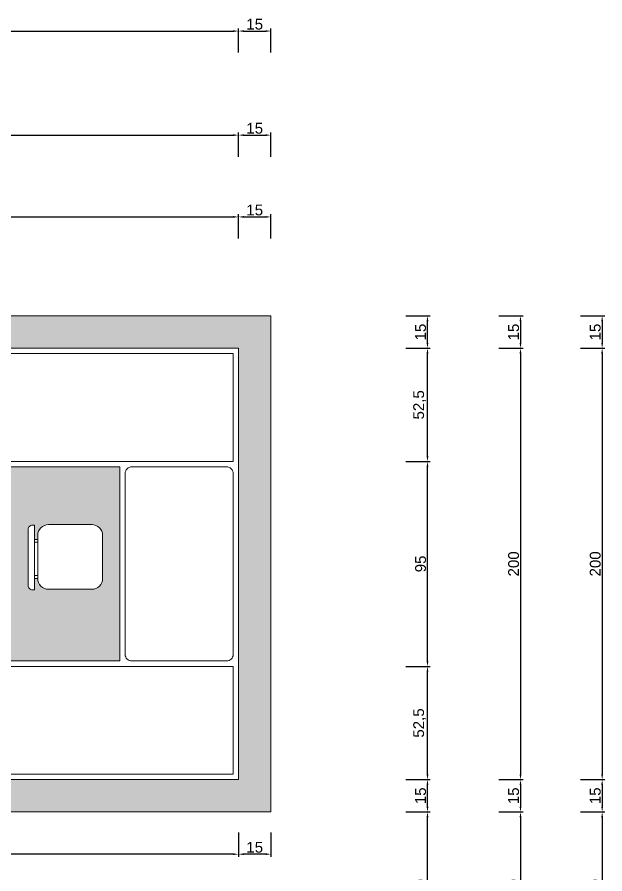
# Model space of a CAD drawing. Header units: centimetres. Extents: x -1214 to 5930, y 2765 to 5950.
# Drawn here: x 4059.3 to 4331.4, y 3468.8 to 3866 of the extents above; entities that cross this region are included whole.
import ezdxf

# ---------------------------------------------------------------- set-up
doc = ezdxf.new("R2010")
doc.units = ezdxf.units.CM
for name, color, linetype, lineweight in [('duvar', 251, 'Continuous', 20), ('tefriş', 4, 'Continuous', 9), ('ölçü', 64, 'Continuous', 20)]:
    doc.layers.add(name, color=color, linetype=linetype, lineweight=lineweight)
doc.layers.add('zemin', color=8, linetype='Continuous')
doc.styles.get("Standard").update_dxf_attribs({"font": 'arial.ttf'})
doc.dimstyles.new('yeni ölçü', dxfattribs={"dimtxt": 5, "dimasz": 2.5, "dimexe": 1.25, "dimexo": 0.625, "dimtad": 1, "dimtxsty": 'Standard', "dimcen": 2.45, "dimclrt": 256, "dimadec": 0, "dimazin": 0, "dimtfac": 1, "dimtmove": 0, "dimatfit": 3, "dimfxl": 10, "dimfxlon": 1, "dimarcsym": 0})

# ---------------------------------------------------------------- blocks, each defined once
blk = doc.blocks.new('CHR_001_Y')
at = {"layer": 'tefriş'}
for points in [[(3, 2), (2, 2, 0.414214), (0, 0), (0, -26, 0.414214), (2, -28), (3, -28)], [(9.46, 2.25), (29.46, 2.25, -0.414214), (34.46, -2.75), (34.46, -22.75, -0.414214), (29.46, -27.75), (9.46, -27.75, -0.414214), (4.46, -22.75), (4.46, -2.75, -0.414214)]]:
    blk.add_lwpolyline(points, format="xyb", close=True, dxfattribs=at)
for points in [[(3, -4.65), (4.46, -4.65)], [(4.46, -5.98), (3, -5.98)], [(3, -21.42), (4.46, -21.42)], [(4.46, -22.75), (3, -22.75)]]:
    blk.add_lwpolyline(points, dxfattribs=at)
blk = doc.blocks.new('*D29')
at = {"layer": 'Defpoints', "color": 0, "transparency": 16777216}
for p in [(4161.79, 3859.5), (3926.79, 3712.45), (4161.79, 3712.45)]:
    blk.add_point(p, dxfattribs=at)
at = {"layer": 'ölçü', "color": 0, "lineweight": -2, "transparency": 16777216}
for p, q in [((3926.79, 3849.5), (3926.79, 3860.75)), ((3929.29, 3859.5), (4159.29, 3859.5)), ((4161.79, 3849.5), (4161.79, 3860.75))]:
    blk.add_line(p, q, dxfattribs=at)
at = {"layer": 'ölçü', "color": 0, "transparency": 16777216}
for points in [[(3929.29, 3859.91), (3929.29, 3859.08), (3926.79, 3859.5)], [(4159.29, 3859.91), (4159.29, 3859.08), (4161.79, 3859.5)]]:
    blk.add_solid(points, dxfattribs=at)
at = {"layer": 'ölçü', "transparency": 16777216, "insert": (4044.29, 3862.68), "char_height": 5, "attachment_point": 5}
blk.add_mtext('235', dxfattribs=at)
blk = doc.blocks.new('*D30')
at = {"layer": 'Defpoints', "color": 0, "transparency": 16777216}
for p in [(4176.79, 3859.5), (4176.79, 3727.45), (4161.79, 3712.45)]:
    blk.add_point(p, dxfattribs=at)
at = {"layer": 'ölçü', "color": 0, "lineweight": -2, "transparency": 16777216}
for p, q in [((4161.79, 3849.5), (4161.79, 3860.75)), ((4164.29, 3859.5), (4174.29, 3859.5)), ((4176.79, 3849.5), (4176.79, 3860.75))]:
    blk.add_line(p, q, dxfattribs=at)
at = {"layer": 'ölçü', "color": 0, "transparency": 16777216}
for points in [[(4164.29, 3859.91), (4164.29, 3859.08), (4161.79, 3859.5)], [(4174.29, 3859.91), (4174.29, 3859.08), (4176.79, 3859.5)]]:
    blk.add_solid(points, dxfattribs=at)
at = {"layer": 'ölçü', "transparency": 16777216, "insert": (4169.29, 3862.67), "char_height": 5, "attachment_point": 5}
blk.add_mtext('15', dxfattribs=at)
blk = doc.blocks.new('*D31')
at = {"layer": 'Defpoints', "color": 0, "transparency": 16777216}
for p in [(4176.79, 3727.45), (4161.79, 3712.45), (4330.2, 3712.45)]:
    blk.add_point(p, dxfattribs=at)
at = {"layer": 'ölçü', "color": 0, "lineweight": -2, "transparency": 16777216}
for p, q in [((4320.2, 3727.45), (4331.45, 3727.45)), ((4330.2, 3724.95), (4330.2, 3714.95)), ((4320.2, 3712.45), (4331.45, 3712.45))]:
    blk.add_line(p, q, dxfattribs=at)
at = {"layer": 'ölçü', "color": 0, "transparency": 16777216}
for points in [[(4329.78, 3724.95), (4330.62, 3724.95), (4330.2, 3727.45)], [(4329.78, 3714.95), (4330.62, 3714.95), (4330.2, 3712.45)]]:
    blk.add_solid(points, dxfattribs=at)
at = {"layer": 'ölçü', "transparency": 16777216, "insert": (4327.02, 3719.95), "char_height": 5, "attachment_point": 5, "rotation": 90}
blk.add_mtext('15', dxfattribs=at)
blk = doc.blocks.new('*D32')
at = {"layer": 'Defpoints', "color": 0, "transparency": 16777216}
for p in [(4161.79, 3712.45), (4161.79, 3512.45), (4330.2, 3512.45)]:
    blk.add_point(p, dxfattribs=at)
at = {"layer": 'ölçü', "color": 0, "lineweight": -2, "transparency": 16777216}
for p, q in [((4320.2, 3712.45), (4331.45, 3712.45)), ((4330.2, 3709.95), (4330.2, 3514.95)), ((4320.2, 3512.45), (4331.45, 3512.45))]:
    blk.add_line(p, q, dxfattribs=at)
at = {"layer": 'ölçü', "color": 0, "transparency": 16777216}
for points in [[(4329.78, 3709.95), (4330.62, 3709.95), (4330.2, 3712.45)], [(4329.78, 3514.95), (4330.62, 3514.95), (4330.2, 3512.45)]]:
    blk.add_solid(points, dxfattribs=at)
at = {"layer": 'ölçü', "transparency": 16777216, "insert": (4327.02, 3612.45), "char_height": 5, "attachment_point": 5, "rotation": 90}
blk.add_mtext('200', dxfattribs=at)
blk = doc.blocks.new('*D33')
at = {"layer": 'Defpoints', "color": 0, "transparency": 16777216}
for p in [(4161.79, 3512.45), (4176.79, 3497.45), (4330.2, 3497.45)]:
    blk.add_point(p, dxfattribs=at)
at = {"layer": 'ölçü', "color": 0, "lineweight": -2, "transparency": 16777216}
for p, q in [((4320.2, 3512.45), (4331.45, 3512.45)), ((4330.2, 3509.95), (4330.2, 3499.95)), ((4320.2, 3497.45), (4331.45, 3497.45))]:
    blk.add_line(p, q, dxfattribs=at)
at = {"layer": 'ölçü', "color": 0, "transparency": 16777216}
for points in [[(4329.78, 3509.95), (4330.62, 3509.95), (4330.2, 3512.45)], [(4329.78, 3499.95), (4330.62, 3499.95), (4330.2, 3497.45)]]:
    blk.add_solid(points, dxfattribs=at)
at = {"layer": 'ölçü', "transparency": 16777216, "insert": (4327.02, 3504.95), "char_height": 5, "attachment_point": 5, "rotation": 90}
blk.add_mtext('15', dxfattribs=at)
blk = doc.blocks.new('*D34')
at = {"layer": 'Defpoints', "color": 0, "transparency": 16777216}
for p in [(4176.79, 3497.45), (4176.79, 3427.45), (4330.2, 3427.45)]:
    blk.add_point(p, dxfattribs=at)
at = {"layer": 'ölçü', "color": 0, "lineweight": -2, "transparency": 16777216}
for p, q in [((4320.2, 3497.45), (4331.45, 3497.45)), ((4330.2, 3494.95), (4330.2, 3429.95)), ((4320.2, 3427.45), (4331.45, 3427.45))]:
    blk.add_line(p, q, dxfattribs=at)
at = {"layer": 'ölçü', "color": 0, "transparency": 16777216}
for points in [[(4329.78, 3494.95), (4330.62, 3494.95), (4330.2, 3497.45)], [(4329.78, 3429.95), (4330.62, 3429.95), (4330.2, 3427.45)]]:
    blk.add_solid(points, dxfattribs=at)
at = {"layer": 'ölçü', "transparency": 16777216, "insert": (4327.02, 3462.45), "char_height": 5, "attachment_point": 5, "rotation": 90}
blk.add_mtext('70', dxfattribs=at)
blk = doc.blocks.new('*D59')
at = {"layer": 'Defpoints', "color": 0, "transparency": 16777216}
for p in [(4161.79, 3811.24), (3926.79, 3712.45), (4161.79, 3712.45)]:
    blk.add_point(p, dxfattribs=at)
at = {"layer": 'ölçü', "color": 0, "lineweight": -2, "transparency": 16777216}
for p, q in [((3926.79, 3801.24), (3926.79, 3812.49)), ((3929.29, 3811.24), (4159.29, 3811.24)), ((4161.79, 3801.24), (4161.79, 3812.49))]:
    blk.add_line(p, q, dxfattribs=at)
at = {"layer": 'ölçü', "color": 0, "transparency": 16777216}
for points in [[(3929.29, 3811.66), (3929.29, 3810.83), (3926.79, 3811.24)], [(4159.29, 3811.66), (4159.29, 3810.83), (4161.79, 3811.24)]]:
    blk.add_solid(points, dxfattribs=at)
at = {"layer": 'ölçü', "transparency": 16777216, "insert": (4044.29, 3814.42), "char_height": 5, "attachment_point": 5}
blk.add_mtext('235', dxfattribs=at)
blk = doc.blocks.new('*D60')
at = {"layer": 'Defpoints', "color": 0, "transparency": 16777216}
for p in [(4176.79, 3811.24), (4176.79, 3727.45), (4161.79, 3712.45)]:
    blk.add_point(p, dxfattribs=at)
at = {"layer": 'ölçü', "color": 0, "lineweight": -2, "transparency": 16777216}
for p, q in [((4161.79, 3801.24), (4161.79, 3812.49)), ((4164.29, 3811.24), (4174.29, 3811.24)), ((4176.79, 3801.24), (4176.79, 3812.49))]:
    blk.add_line(p, q, dxfattribs=at)
at = {"layer": 'ölçü', "color": 0, "transparency": 16777216}
for points in [[(4164.29, 3811.66), (4164.29, 3810.83), (4161.79, 3811.24)], [(4174.29, 3811.66), (4174.29, 3810.83), (4176.79, 3811.24)]]:
    blk.add_solid(points, dxfattribs=at)
at = {"layer": 'ölçü', "transparency": 16777216, "insert": (4169.29, 3814.42), "char_height": 5, "attachment_point": 5}
blk.add_mtext('15', dxfattribs=at)
blk = doc.blocks.new('*D79')
at = {"layer": 'Defpoints', "color": 0, "transparency": 16777216}
for p in [(4161.79, 3512.45), (4176.79, 3497.45), (4161.79, 3477.88)]:
    blk.add_point(p, dxfattribs=at)
at = {"layer": 'ölçü', "color": 0, "lineweight": -2, "transparency": 16777216}
for p, q in [((4161.79, 3487.88), (4161.79, 3476.63)), ((4176.79, 3487.88), (4176.79, 3476.63)), ((4174.29, 3477.88), (4164.29, 3477.88))]:
    blk.add_line(p, q, dxfattribs=at)
at = {"layer": 'ölçü', "color": 0, "transparency": 16777216}
for points in [[(4164.29, 3478.3), (4164.29, 3477.47), (4161.79, 3477.88)], [(4174.29, 3478.3), (4174.29, 3477.47), (4176.79, 3477.88)]]:
    blk.add_solid(points, dxfattribs=at)
at = {"layer": 'ölçü', "transparency": 16777216, "insert": (4169.29, 3481.06), "char_height": 5, "attachment_point": 5}
blk.add_mtext('15', dxfattribs=at)
blk = doc.blocks.new('*D80')
at = {"layer": 'Defpoints', "color": 0, "transparency": 16777216}
for p in [(4161.79, 3512.45), (3926.79, 3497.45), (3926.79, 3477.88)]:
    blk.add_point(p, dxfattribs=at)
at = {"layer": 'ölçü', "color": 0, "lineweight": -2, "transparency": 16777216}
for p, q in [((3926.79, 3487.88), (3926.79, 3476.63)), ((4161.79, 3487.88), (4161.79, 3476.63)), ((4159.29, 3477.88), (3929.29, 3477.88))]:
    blk.add_line(p, q, dxfattribs=at)
at = {"layer": 'ölçü', "color": 0, "transparency": 16777216}
for points in [[(3929.29, 3478.3), (3929.29, 3477.47), (3926.79, 3477.88)], [(4159.29, 3478.3), (4159.29, 3477.47), (4161.79, 3477.88)]]:
    blk.add_solid(points, dxfattribs=at)
at = {"layer": 'ölçü', "transparency": 16777216, "insert": (4044.29, 3481.06), "char_height": 5, "attachment_point": 5}
blk.add_mtext('235', dxfattribs=at)
blk = doc.blocks.new('*D83')
at = {"layer": 'Defpoints', "color": 0, "transparency": 16777216}
for p in [(4176.79, 3727.45), (4161.79, 3712.45), (4292.38, 3712.45)]:
    blk.add_point(p, dxfattribs=at)
at = {"layer": 'ölçü', "color": 0, "lineweight": -2, "transparency": 16777216}
for p, q in [((4282.38, 3727.45), (4293.63, 3727.45)), ((4292.38, 3724.95), (4292.38, 3714.95)), ((4282.38, 3712.45), (4293.63, 3712.45))]:
    blk.add_line(p, q, dxfattribs=at)
at = {"layer": 'ölçü', "color": 0, "transparency": 16777216}
for points in [[(4291.96, 3724.95), (4292.8, 3724.95), (4292.38, 3727.45)], [(4291.96, 3714.95), (4292.8, 3714.95), (4292.38, 3712.45)]]:
    blk.add_solid(points, dxfattribs=at)
at = {"layer": 'ölçü', "transparency": 16777216, "insert": (4289.2, 3719.95), "char_height": 5, "attachment_point": 5, "rotation": 90}
blk.add_mtext('15', dxfattribs=at)
blk = doc.blocks.new('*D84')
at = {"layer": 'Defpoints', "color": 0, "transparency": 16777216}
for p in [(4161.79, 3712.45), (4161.79, 3512.45), (4292.38, 3512.45)]:
    blk.add_point(p, dxfattribs=at)
at = {"layer": 'ölçü', "color": 0, "lineweight": -2, "transparency": 16777216}
for p, q in [((4282.38, 3712.45), (4293.63, 3712.45)), ((4292.38, 3709.95), (4292.38, 3514.95)), ((4282.38, 3512.45), (4293.63, 3512.45))]:
    blk.add_line(p, q, dxfattribs=at)
at = {"layer": 'ölçü', "color": 0, "transparency": 16777216}
for points in [[(4291.96, 3709.95), (4292.8, 3709.95), (4292.38, 3712.45)], [(4291.96, 3514.95), (4292.8, 3514.95), (4292.38, 3512.45)]]:
    blk.add_solid(points, dxfattribs=at)
at = {"layer": 'ölçü', "transparency": 16777216, "insert": (4289.2, 3612.45), "char_height": 5, "attachment_point": 5, "rotation": 90}
blk.add_mtext('200', dxfattribs=at)
blk = doc.blocks.new('*D85')
at = {"layer": 'Defpoints', "color": 0, "transparency": 16777216}
for p in [(4161.79, 3512.45), (4176.79, 3497.45), (4292.38, 3497.45)]:
    blk.add_point(p, dxfattribs=at)
at = {"layer": 'ölçü', "color": 0, "lineweight": -2, "transparency": 16777216}
for p, q in [((4282.38, 3512.45), (4293.63, 3512.45)), ((4292.38, 3509.95), (4292.38, 3499.95)), ((4282.38, 3497.45), (4293.63, 3497.45))]:
    blk.add_line(p, q, dxfattribs=at)
at = {"layer": 'ölçü', "color": 0, "transparency": 16777216}
for points in [[(4291.96, 3509.95), (4292.8, 3509.95), (4292.38, 3512.45)], [(4291.96, 3499.95), (4292.8, 3499.95), (4292.38, 3497.45)]]:
    blk.add_solid(points, dxfattribs=at)
at = {"layer": 'ölçü', "transparency": 16777216, "insert": (4289.2, 3504.95), "char_height": 5, "attachment_point": 5, "rotation": 90}
blk.add_mtext('15', dxfattribs=at)
blk = doc.blocks.new('*D86')
at = {"layer": 'Defpoints', "color": 0, "transparency": 16777216}
for p in [(4176.79, 3497.45), (4176.79, 3427.45), (4292.38, 3427.45)]:
    blk.add_point(p, dxfattribs=at)
at = {"layer": 'ölçü', "color": 0, "lineweight": -2, "transparency": 16777216}
for p, q in [((4282.38, 3497.45), (4293.63, 3497.45)), ((4292.38, 3494.95), (4292.38, 3429.95)), ((4282.38, 3427.45), (4293.63, 3427.45))]:
    blk.add_line(p, q, dxfattribs=at)
at = {"layer": 'ölçü', "color": 0, "transparency": 16777216}
for points in [[(4291.96, 3494.95), (4292.8, 3494.95), (4292.38, 3497.45)], [(4291.96, 3429.95), (4292.8, 3429.95), (4292.38, 3427.45)]]:
    blk.add_solid(points, dxfattribs=at)
at = {"layer": 'ölçü', "transparency": 16777216, "insert": (4289.2, 3462.45), "char_height": 5, "attachment_point": 5, "rotation": 90}
blk.add_mtext('70', dxfattribs=at)
blk = doc.blocks.new('*D112')
at = {"layer": 'Defpoints', "color": 0, "transparency": 16777216}
for p in [(4176.79, 3497.45), (4249.3, 3497.45), (4176.79, 3427.45)]:
    blk.add_point(p, dxfattribs=at)
at = {"layer": 'ölçü', "color": 0, "lineweight": -2, "transparency": 16777216}
for p, q in [((4239.3, 3497.45), (4250.55, 3497.45)), ((4249.3, 3429.95), (4249.3, 3494.95)), ((4239.3, 3427.45), (4250.55, 3427.45))]:
    blk.add_line(p, q, dxfattribs=at)
at = {"layer": 'ölçü', "color": 0, "transparency": 16777216}
for points in [[(4248.88, 3494.95), (4249.72, 3494.95), (4249.3, 3497.45)], [(4248.88, 3429.95), (4249.72, 3429.95), (4249.3, 3427.45)]]:
    blk.add_solid(points, dxfattribs=at)
at = {"layer": 'ölçü', "transparency": 16777216, "insert": (4246.12, 3462.45), "char_height": 5, "attachment_point": 5, "rotation": 90}
blk.add_mtext('70', dxfattribs=at)
blk = doc.blocks.new('*D113')
at = {"layer": 'Defpoints', "color": 0, "transparency": 16777216}
for p in [(4161.79, 3512.45), (4249.3, 3512.45), (4176.79, 3497.45)]:
    blk.add_point(p, dxfattribs=at)
at = {"layer": 'ölçü', "color": 0, "lineweight": -2, "transparency": 16777216}
for p, q in [((4239.3, 3512.45), (4250.55, 3512.45)), ((4249.3, 3499.95), (4249.3, 3509.95)), ((4239.3, 3497.45), (4250.55, 3497.45))]:
    blk.add_line(p, q, dxfattribs=at)
at = {"layer": 'ölçü', "color": 0, "transparency": 16777216}
for points in [[(4248.88, 3509.95), (4249.72, 3509.95), (4249.3, 3512.45)], [(4248.88, 3499.95), (4249.72, 3499.95), (4249.3, 3497.45)]]:
    blk.add_solid(points, dxfattribs=at)
at = {"layer": 'ölçü', "transparency": 16777216, "insert": (4246.12, 3504.95), "char_height": 5, "attachment_point": 5, "rotation": 90}
blk.add_mtext('15', dxfattribs=at)
blk = doc.blocks.new('*D114')
at = {"layer": 'Defpoints', "color": 0, "transparency": 16777216}
for p in [(4159.29, 3564.95), (4249.3, 3564.95), (4161.79, 3512.45)]:
    blk.add_point(p, dxfattribs=at)
at = {"layer": 'ölçü', "color": 0, "lineweight": -2, "transparency": 16777216}
for p, q in [((4239.3, 3564.95), (4250.55, 3564.95)), ((4249.3, 3514.95), (4249.3, 3562.45)), ((4239.3, 3512.45), (4250.55, 3512.45))]:
    blk.add_line(p, q, dxfattribs=at)
at = {"layer": 'ölçü', "color": 0, "transparency": 16777216}
for points in [[(4248.88, 3562.45), (4249.72, 3562.45), (4249.3, 3564.95)], [(4248.88, 3514.95), (4249.72, 3514.95), (4249.3, 3512.45)]]:
    blk.add_solid(points, dxfattribs=at)
at = {"layer": 'ölçü', "transparency": 16777216, "insert": (4245.67, 3538.7), "char_height": 5, "attachment_point": 5, "rotation": 90}
blk.add_mtext('52,5', dxfattribs=at)
blk = doc.blocks.new('*D115')
at = {"layer": 'Defpoints', "color": 0, "transparency": 16777216}
for p in [(4159.29, 3659.95), (4249.3, 3659.95), (4159.29, 3564.95)]:
    blk.add_point(p, dxfattribs=at)
at = {"layer": 'ölçü', "color": 0, "lineweight": -2, "transparency": 16777216}
for p, q in [((4239.3, 3659.95), (4250.55, 3659.95)), ((4249.3, 3567.45), (4249.3, 3657.45)), ((4239.3, 3564.95), (4250.55, 3564.95))]:
    blk.add_line(p, q, dxfattribs=at)
at = {"layer": 'ölçü', "color": 0, "transparency": 16777216}
for points in [[(4248.88, 3657.45), (4249.72, 3657.45), (4249.3, 3659.95)], [(4248.88, 3567.45), (4249.72, 3567.45), (4249.3, 3564.95)]]:
    blk.add_solid(points, dxfattribs=at)
at = {"layer": 'ölçü', "transparency": 16777216, "insert": (4246.12, 3612.45), "char_height": 5, "attachment_point": 5, "rotation": 90}
blk.add_mtext('95', dxfattribs=at)
blk = doc.blocks.new('*D116')
at = {"layer": 'Defpoints', "color": 0, "transparency": 16777216}
for p in [(4161.79, 3712.45), (4249.3, 3712.45), (4159.29, 3659.95)]:
    blk.add_point(p, dxfattribs=at)
at = {"layer": 'ölçü', "color": 0, "lineweight": -2, "transparency": 16777216}
for p, q in [((4239.3, 3712.45), (4250.55, 3712.45)), ((4249.3, 3662.45), (4249.3, 3709.95)), ((4239.3, 3659.95), (4250.55, 3659.95))]:
    blk.add_line(p, q, dxfattribs=at)
at = {"layer": 'ölçü', "color": 0, "transparency": 16777216}
for points in [[(4248.88, 3709.95), (4249.72, 3709.95), (4249.3, 3712.45)], [(4248.88, 3662.45), (4249.72, 3662.45), (4249.3, 3659.95)]]:
    blk.add_solid(points, dxfattribs=at)
at = {"layer": 'ölçü', "transparency": 16777216, "insert": (4245.67, 3686.2), "char_height": 5, "attachment_point": 5, "rotation": 90}
blk.add_mtext('52,5', dxfattribs=at)
blk = doc.blocks.new('*D117')
at = {"layer": 'Defpoints', "color": 0, "transparency": 16777216}
for p in [(4176.79, 3727.45), (4249.3, 3727.45), (4161.79, 3712.45)]:
    blk.add_point(p, dxfattribs=at)
at = {"layer": 'ölçü', "color": 0, "lineweight": -2, "transparency": 16777216}
for p, q in [((4239.3, 3727.45), (4250.55, 3727.45)), ((4249.3, 3714.95), (4249.3, 3724.95)), ((4239.3, 3712.45), (4250.55, 3712.45))]:
    blk.add_line(p, q, dxfattribs=at)
at = {"layer": 'ölçü', "color": 0, "transparency": 16777216}
for points in [[(4248.88, 3724.95), (4249.72, 3724.95), (4249.3, 3727.45)], [(4248.88, 3714.95), (4249.72, 3714.95), (4249.3, 3712.45)]]:
    blk.add_solid(points, dxfattribs=at)
at = {"layer": 'ölçü', "transparency": 16777216, "insert": (4246.12, 3719.95), "char_height": 5, "attachment_point": 5, "rotation": 90}
blk.add_mtext('15', dxfattribs=at)
blk = doc.blocks.new('*D127')
at = {"layer": 'Defpoints', "color": 0, "transparency": 16777216}
for p in [(4161.79, 3773.34), (3926.79, 3712.45), (4161.79, 3712.45)]:
    blk.add_point(p, dxfattribs=at)
at = {"layer": 'ölçü', "color": 0, "lineweight": -2, "transparency": 16777216}
for p, q in [((3926.79, 3763.34), (3926.79, 3774.59)), ((4161.79, 3763.34), (4161.79, 3774.59)), ((3929.29, 3773.34), (4159.29, 3773.34))]:
    blk.add_line(p, q, dxfattribs=at)
at = {"layer": 'ölçü', "color": 0, "transparency": 16777216}
for points in [[(3929.29, 3773.75), (3929.29, 3772.92), (3926.79, 3773.34)], [(4159.29, 3773.75), (4159.29, 3772.92), (4161.79, 3773.34)]]:
    blk.add_solid(points, dxfattribs=at)
at = {"layer": 'ölçü', "transparency": 16777216, "insert": (4044.29, 3776.52), "char_height": 5, "attachment_point": 5}
blk.add_mtext('235', dxfattribs=at)
blk = doc.blocks.new('*D128')
at = {"layer": 'Defpoints', "color": 0, "transparency": 16777216}
for p in [(4176.79, 3773.34), (4176.79, 3727.45), (4161.79, 3712.45)]:
    blk.add_point(p, dxfattribs=at)
at = {"layer": 'ölçü', "color": 0, "lineweight": -2, "transparency": 16777216}
for p, q in [((4161.79, 3763.34), (4161.79, 3774.59)), ((4176.79, 3763.34), (4176.79, 3774.59)), ((4164.29, 3773.34), (4174.29, 3773.34))]:
    blk.add_line(p, q, dxfattribs=at)
at = {"layer": 'ölçü', "color": 0, "transparency": 16777216}
for points in [[(4164.29, 3773.75), (4164.29, 3772.92), (4161.79, 3773.34)], [(4174.29, 3773.75), (4174.29, 3772.92), (4176.79, 3773.34)]]:
    blk.add_solid(points, dxfattribs=at)
at = {"layer": 'ölçü', "transparency": 16777216, "insert": (4169.29, 3776.51), "char_height": 5, "attachment_point": 5}
blk.add_mtext('15', dxfattribs=at)

msp = doc.modelspace()

# ---------------------------------------------------------------- hatches: boundary and pattern name
at = {"layer": 'duvar', "transparency": 33554636}
h = msp.add_hatch(color=256, dxfattribs=at)
h.dxf.hatch_style = 1
h.paths.add_polyline_path([(3511.793, 3712.448), (3561.793, 3712.448), (3661.793, 3712.448), (3768.687, 3712.448), (3768.687, 3712.66), (3813.687, 3712.66), (4161.793, 3712.448), (4161.793, 3512.448), (3911.793, 3512.448), (3911.793, 3487.448), (3926.793, 3487.448), (3926.793, 3497.448), (4176.793, 3497.448), (4176.793, 3727.448), (3661.793, 3727.448), (3561.793, 3727.448), (3496.793, 3727.448), (3496.793, 3322.448), (3511.793, 3322.448)])
h.paths.add_polyline_path([(4176.793, 3427.448), (3926.793, 3427.448), (3911.793, 3427.448), (3911.793, 3412.448), (4161.793, 3412.448), (4161.793, 3352.448), (4161.793, 3342.448), (4161.793, 3212.448), (3911.793, 3212.448), (3511.793, 3212.448), (3511.793, 3222.448), (3496.793, 3222.448), (3496.793, 3197.448), (3911.793, 3197.448), (4176.793, 3197.448)])
h.paths.add_polyline_path([(3926.793, 3282.448), (3911.793, 3282.448), (3911.793, 3212.448), (3926.793, 3212.448)], flags=17)
h.paths.add_polyline_path([(3926.793, 3412.448), (3911.793, 3412.448), (3911.793, 3342.448), (3926.793, 3342.448)], flags=17)
h.paths.add_polyline_path([(3926.793, 3712.448), (3920.692, 3712.448), (3911.793, 3712.448), (3911.793, 3693.342), (3911.793, 3637.448), (3926.793, 3637.448), (3926.793, 3693.342)], flags=17)
h.paths.add_polyline_path([(3926.793, 3567.448), (3926.793, 3577.448), (3911.793, 3577.448), (3911.793, 3512.448), (3926.793, 3512.448)], flags=17)
at = {"layer": 'zemin', "transparency": 33554636}
h = msp.add_hatch(dxfattribs=at)
h.set_pattern_fill('ANGLE', color=256)
h.set_pattern_definition([(0, (939.049, 967.372), (0, 6.985), [5.08, -1.905]), (90, (939.049, 967.372), (-6.985, 4e-16), [5.08, -1.905])])
h.paths.add_polyline_path([(4106.793, 3657.448), (3926.793, 3657.448), (3926.793, 3637.448), (3926.793, 3632.448), (3926.793, 3582.448), (3926.793, 3567.448), (4106.793, 3567.448)])
h.paths.add_polyline_path([(4064.348, 3628.462, -0.4142136), (4066.348, 3630.462), (4067.348, 3630.462), (4067.348, 3623.814), (4068.807, 3623.814), (4068.807, 3625.717, -0.4142136), (4073.807, 3630.717), (4093.807, 3630.717, -0.4142136), (4098.807, 3625.717), (4098.807, 3605.717, -0.4142136), (4093.807, 3600.717), (4073.807, 3600.717, -0.4142136), (4068.807, 3605.717), (4067.348, 3605.717), (4067.348, 3600.462), (4066.348, 3600.462, -0.4142136), (4064.348, 3602.462)], flags=16)
h.paths.add_polyline_path([(3926.793, 3632.448), (3911.793, 3632.448), (3911.793, 3632.046), (3911.793, 3629.046), (3911.793, 3582.448), (3926.793, 3582.448)])
h.paths.add_polyline_path([(3911.793, 3629.046), (3831.793, 3629.046, 0.7394425), (3911.793, 3582.448)], flags=17)
h.paths.add_polyline_path([(3926.793, 3637.448), (3911.793, 3637.448), (3911.793, 3632.448), (3926.793, 3632.448)])
h.paths.add_polyline_path([(3926.793, 3582.448), (3911.793, 3582.448), (3911.793, 3577.448), (3926.793, 3577.448)])
h.paths.add_polyline_path([(3911.793, 3479.046), (3831.793, 3479.046, 0.7394425), (3911.793, 3432.448)], flags=17)
h.paths.add_polyline_path([(3926.793, 3487.448), (3911.793, 3487.448), (3911.793, 3482.448), (3926.793, 3482.448)])
h.paths.add_polyline_path([(3926.793, 3432.448), (3911.793, 3432.448), (3911.793, 3427.448), (3926.793, 3427.448)])
h.paths.add_polyline_path([(3926.793, 3337.448), (3911.793, 3337.448), (3831.793, 3337.046), (3911.793, 3337.046), (3911.793, 3334.046), (3911.793, 3287.448), (3926.793, 3287.448)])
h.paths.add_polyline_path([(4161.793, 3342.448), (4131.793, 3342.448), (4091.793, 3382.448), (4091.793, 3412.448), (4036.793, 3412.448), (4036.793, 3357.448), (3926.793, 3357.448), (3926.793, 3342.448), (3926.793, 3337.448), (3926.793, 3287.448), (3926.793, 3282.448), (3926.793, 3212.448), (3955.494, 3212.448), (3955.494, 3262.608), (4045.494, 3262.608), (4045.494, 3212.448), (4161.793, 3212.448)])
edge = h.paths.add_edge_path(flags=16)
edge.add_spline(control_points=[(4141.264, 3246.656), (4141.105, 3246.589), (4140.944, 3246.523), (4137.792, 3245.249), (4134.522, 3244.382), (4127.755, 3243.402), (4124.258, 3243.289), (4117.388, 3243.828), (4114.016, 3244.479), (4107.736, 3246.491), (4104.83, 3247.852), (4100.568, 3250.657), (4099.011, 3251.943), (4096.345, 3254.753), (4095.236, 3256.277), (4093.547, 3259.499), (4092.968, 3261.197), (4092.403, 3264.658), (4092.417, 3266.421), (4093.038, 3269.877), (4093.644, 3271.568), (4095.769, 3275.485), (4097.572, 3277.613), (4102.026, 3281.316), (4104.677, 3282.893), (4110.548, 3285.381), (4113.769, 3286.291), (4120.459, 3287.369), (4123.928, 3287.537), (4130.771, 3287.118), (4134.143, 3286.531), (4138.665, 3285.183), (4139.991, 3284.71), (4141.264, 3284.175)], knot_values=[4.1496238, 4.1496238, 4.1496238, 4.1496238, 4.1674668, 4.1674668, 4.4984618, 4.4984618, 4.8294569, 4.8294569, 5.160452, 5.160452, 5.4914471, 5.4914471, 5.7191962, 5.7191962, 5.9469453, 5.9469453, 6.1746943, 6.1746943, 6.4024434, 6.4024434, 6.6301925, 6.6301925, 6.9590386, 6.9590386, 7.2878848, 7.2878848, 7.6167309, 7.6167309, 7.9455771, 7.9455771, 8.2744232, 8.2744232, 8.4167465, 8.4167465, 8.4167465, 8.4167465], degree=3, periodic=0)
edge.add_line((4141.264, 3284.175), (4141.264, 3290.717))
edge.add_line((4141.264, 3290.717), (4161.264, 3290.717))
edge.add_line((4161.264, 3290.717), (4161.264, 3240.717))
edge.add_line((4161.264, 3240.717), (4141.264, 3240.717))
edge.add_line((4141.264, 3240.717), (4141.264, 3246.656))
edge = h.paths.add_edge_path(flags=0)
edge.add_ellipse((4123.955, 3265.432), major_axis=(-20, 0), ratio=0.5, start_angle=248.03465, end_angle=471.96535, ccw=False)
edge.add_line((4131.436, 3274.706), (4131.436, 3271.32))
edge.add_line((4131.436, 3271.32), (4134.16, 3271.32))
edge.add_line((4134.16, 3271.32), (4134.16, 3269.523))
edge.add_line((4134.16, 3269.523), (4131.436, 3269.523))
edge.add_line((4131.436, 3269.523), (4131.436, 3261.32))
edge.add_line((4131.436, 3261.32), (4134.16, 3261.32))
edge.add_line((4134.16, 3261.32), (4134.16, 3259.523))
edge.add_line((4134.16, 3259.523), (4131.436, 3259.523))
edge.add_line((4131.436, 3259.523), (4131.436, 3256.158))
h.paths.add_polyline_path([(3926.793, 3342.448), (3911.793, 3342.448), (3911.793, 3337.448), (3926.793, 3337.448)])
h.paths.add_polyline_path([(3926.793, 3287.448), (3911.793, 3287.448), (3911.793, 3282.448), (3926.793, 3282.448)])
h.paths.add_polyline_path([(3911.793, 3334.046), (3831.793, 3334.046, 0.7394425), (3911.793, 3287.448)], flags=17)
h.paths.add_polyline_path([(3911.793, 3582.448, -0.7394425), (3831.793, 3629.046), (3831.793, 3632.046), (3911.793, 3632.046), (3911.793, 3637.448), (3911.793, 3693.342), (3911.793, 3712.448), (3813.687, 3712.448), (3813.687, 3667.448), (3793.537, 3667.448, -1), (3788.537, 3667.448), (3768.687, 3667.448), (3768.687, 3712.448), (3764.175, 3712.448), (3764.175, 3507.182), (3609.175, 3507.182), (3609.175, 3712.448), (3602.185, 3712.448), (3602.185, 3667.025), (3582.035, 3667.025, -1), (3577.035, 3667.025), (3557.185, 3667.025), (3557.185, 3712.448), (3511.793, 3712.448), (3511.793, 3322.448), (3511.793, 3317.448), (3507.288, 3317.448), (3507.293, 3227.448), (3511.793, 3227.448), (3511.793, 3222.448), (3511.793, 3212.448), (3911.793, 3212.448), (3911.793, 3282.448), (3911.793, 3287.448, -0.7394425), (3831.793, 3334.046), (3831.793, 3337.046), (3911.793, 3337.448), (3911.793, 3342.448), (3911.793, 3412.448), (3911.793, 3427.448), (3911.793, 3432.448, -0.7394425), (3831.793, 3479.046), (3831.793, 3482.046), (3911.793, 3482.046), (3911.793, 3487.448), (3911.793, 3512.448)])
h.paths.add_polyline_path([(3592.436, 3379.43), (3592.436, 3344.43, -0.4142136), (3582.436, 3334.43, -0.2350418), (3562.495, 3324.508), (3547.495, 3324.508, -0.4142136), (3522.495, 3349.508), (3522.495, 3374.508, -0.4142136), (3547.495, 3399.508), (3562.495, 3399.508, -0.2371007), (3582.553, 3389.43, -0.4107905)], flags=16)
h.paths.add_polyline_path([(3671.46, 3278.357, -0.2350418), (3681.382, 3258.416), (3681.382, 3243.416, -0.4142136), (3656.382, 3218.416), (3631.382, 3218.416, -0.4142136), (3606.382, 3243.416), (3606.382, 3258.416, -0.2371007), (3616.461, 3278.474, -0.4107905), (3626.46, 3288.357), (3661.46, 3288.357, -0.4142136)], flags=16)
h.paths.add_polyline_path([(3898.813, 3669.788), (3898.813, 3680.057), (3888.51, 3680.057), (3888.51, 3669.788)], flags=24)
h.paths.add_polyline_path([(3898.813, 3631.751), (3898.813, 3638.135), (3888.51, 3638.135), (3888.51, 3631.751)], flags=25)
h.paths.add_polyline_path([(3898.813, 3567.1), (3898.813, 3577.37), (3888.51, 3577.37), (3888.51, 3567.1)], flags=24)
h.paths.add_polyline_path([(3898.813, 3534.808), (3898.813, 3545.078), (3888.51, 3545.078), (3888.51, 3534.808)], flags=24)
h.paths.add_polyline_path([(3898.813, 3499.573), (3898.813, 3509.842), (3888.51, 3509.842), (3888.51, 3499.573)], flags=24)
h.paths.add_polyline_path([(3898.813, 3487.1), (3898.813, 3497.37), (3888.51, 3497.37), (3888.51, 3487.1)], flags=24)
h.paths.add_polyline_path([(3898.813, 3481.751), (3898.813, 3488.135), (3888.51, 3488.135), (3888.51, 3481.751)], flags=25)
h.paths.add_polyline_path([(3898.813, 3414.573), (3898.813, 3424.842), (3888.51, 3424.842), (3888.51, 3414.573)], flags=24)
h.paths.add_polyline_path([(3898.813, 3372.315), (3898.813, 3382.584), (3888.51, 3382.584), (3888.51, 3372.315)], flags=24)
h.paths.add_polyline_path([(3898.813, 3336.751), (3898.813, 3343.135), (3888.51, 3343.135), (3888.51, 3336.751)], flags=25)
h.paths.add_polyline_path([(3898.813, 3242.315), (3898.813, 3252.584), (3888.51, 3252.584), (3888.51, 3242.315)], flags=24)

# ---------------------------------------------------------------- linework, layer by layer
at = {"layer": 'duvar'}
for points in [[(3926.793, 3487.448), (3926.793, 3497.448), (4176.793, 3497.448), (4176.793, 3727.448), (3661.793, 3727.448), (3561.793, 3727.448), (3496.793, 3727.448), (3496.793, 3322.448)], [(3911.793, 3484.448), (3911.793, 3512.448), (4161.793, 3512.448), (4161.793, 3712.448), (3661.793, 3712.448), (3561.793, 3712.448), (3511.793, 3712.448), (3511.793, 3322.448)], [(4161.793, 3712.448), (3920.692, 3712.448)]]:
    msp.add_lwpolyline(points, dxfattribs=at)
at = {"layer": 'tefriş'}
for points in [[(4106.793, 3657.448), (3926.793, 3657.448), (3926.793, 3712.448), (4161.793, 3712.448), (4161.793, 3657.448)], [(4106.793, 3512.448), (4161.793, 3512.448), (4161.793, 3712.448), (4106.793, 3712.448)], [(4159.293, 3659.948), (4159.293, 3709.948), (4106.793, 3709.948)], [(4106.793, 3657.448), (4106.793, 3567.448)], [(4106.793, 3567.448), (3926.793, 3567.448), (3926.793, 3512.448), (4161.793, 3512.448), (4161.793, 3567.448)], [(4106.793, 3514.948), (4159.293, 3514.948), (4159.293, 3564.948)]]:
    msp.add_lwpolyline(points, dxfattribs=at)
for points in [[(3929.293, 3709.948), (4159.293, 3709.948), (4159.293, 3659.948), (3929.293, 3659.948)], [(3929.293, 3514.948), (4159.293, 3514.948), (4159.293, 3564.948), (3929.293, 3564.948)]]:
    msp.add_lwpolyline(points, close=True, dxfattribs=at)
msp.add_lwpolyline([(4156.293, 3657.448), (4112.293, 3657.448, 0.4142136), (4109.293, 3654.448), (4109.293, 3570.448, 0.4142136), (4112.293, 3567.448), (4156.293, 3567.448, 0.4142136), (4159.293, 3570.448), (4159.293, 3654.448, 0.4142136)], format="xyb", close=True, dxfattribs=at)

# ---------------------------------------------------------------- block references
msp.add_blockref('CHR_001_Y', (4064.348, 3628.462), dxfattribs=at)

# ---------------------------------------------------------------- dimensions: what is measured, and where the dimension line sits
at = {"layer": 'ölçü'}
for base, p1, p2, picture, middle in [((4161.793, 3859.496), (3926.793, 3712.448), (4161.793, 3712.448), '*D29', (4044.293, 3862.676)), ((4176.793, 3859.496), (4161.793, 3712.448), (4176.793, 3727.448), '*D30', (4169.293, 3862.674)), ((4161.793, 3811.245), (3926.793, 3712.448), (4161.793, 3712.448), '*D59', (4044.293, 3814.424)), ((4176.793, 3811.245), (4161.793, 3712.448), (4176.793, 3727.448), '*D60', (4169.293, 3814.423)), ((4161.793, 3773.337), (3926.793, 3712.448), (4161.793, 3712.448), '*D127', (4044.293, 3776.517)), ((4176.793, 3773.337), (4161.793, 3712.448), (4176.793, 3727.448), '*D128', (4169.293, 3776.515)), ((3926.793, 3477.885), (4161.793, 3512.448), (3926.793, 3497.448), '*D80', (4044.293, 3481.064))]:
    dim = msp.add_linear_dim(base=base, p1=p1, p2=p2, dimstyle='yeni ölçü', override={"dimtmove": 1}, dxfattribs=at)
    dim.commit()
    dim.dimension.update_dxf_attribs({"geometry": picture, "text_midpoint": middle})
for base, picture, middle in [((4330.199, 3712.448), '*D31', (4327.021, 3719.948)), ((4292.379, 3712.448), '*D83', (4289.201, 3719.948))]:
    dim = msp.add_linear_dim(base=base, p1=(4176.793, 3727.448), p2=(4161.793, 3712.448), angle=90, dimstyle='yeni ölçü', dxfattribs=at)
    dim.commit()
    dim.dimension.update_dxf_attribs({"geometry": picture, "text_midpoint": middle})
for base, p1, p2, picture, middle in [((4249.301, 3727.448), (4161.793, 3712.448), (4176.793, 3727.448), '*D117', (4246.123, 3719.948)), ((4249.301, 3712.448), (4159.293, 3659.948), (4161.793, 3712.448), '*D116', (4245.671, 3686.198)), ((4330.199, 3512.448), (4161.793, 3712.448), (4161.793, 3512.448), '*D32', (4327.021, 3612.448)), ((4292.379, 3512.448), (4161.793, 3712.448), (4161.793, 3512.448), '*D84', (4289.201, 3612.448)), ((4249.301, 3659.948), (4159.293, 3564.948), (4159.293, 3659.948), '*D115', (4246.123, 3612.448)), ((4249.301, 3564.948), (4161.793, 3512.448), (4159.293, 3564.948), '*D114', (4245.671, 3538.698)), ((4330.199, 3497.448), (4161.793, 3512.448), (4176.793, 3497.448), '*D33', (4327.021, 3504.948)), ((4292.379, 3497.448), (4161.793, 3512.448), (4176.793, 3497.448), '*D85', (4289.201, 3504.948)), ((4249.301, 3512.448), (4176.793, 3497.448), (4161.793, 3512.448), '*D113', (4246.123, 3504.948)), ((4330.199, 3427.448), (4176.793, 3497.448), (4176.793, 3427.448), '*D34', (4327.021, 3462.448)), ((4292.379, 3427.448), (4176.793, 3497.448), (4176.793, 3427.448), '*D86', (4289.201, 3462.448)), ((4249.301, 3497.448), (4176.793, 3427.448), (4176.793, 3497.448), '*D112', (4246.123, 3462.448))]:
    dim = msp.add_linear_dim(base=base, p1=p1, p2=p2, angle=90, dimstyle='yeni ölçü', override={"dimtmove": 1}, dxfattribs=at)
    dim.commit()
    dim.dimension.update_dxf_attribs({"geometry": picture, "text_midpoint": middle})
dim = msp.add_linear_dim(base=(4161.793, 3477.885), p1=(4176.793, 3497.448), p2=(4161.793, 3512.448), dimstyle='yeni ölçü', dxfattribs=at)
dim.commit()
dim.dimension.update_dxf_attribs({"geometry": '*D79', "text_midpoint": (4169.293, 3481.062)})

doc.saveas('drawing.dxf')
